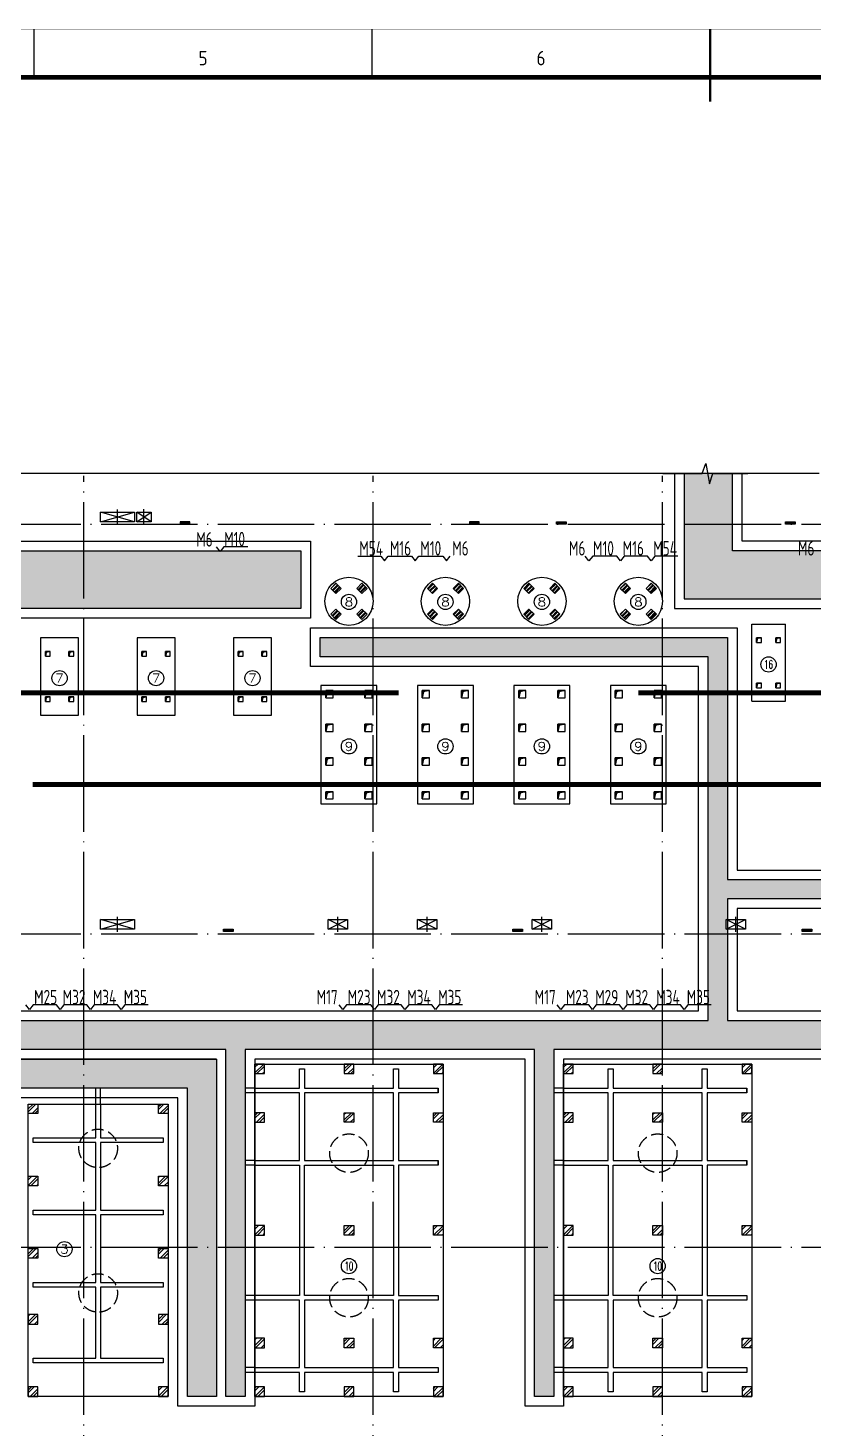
# Model space of a CAD drawing. Extents: x 93518 to 937116, y -359949 to 58022.
# Drawn here: x 712700 to 728996, y -92196 to -63150 of the extents above; entities that cross this region are included whole.
import ezdxf
from ezdxf.enums import TextEntityAlignment as Align

# ---------------------------------------------------------------- set-up
doc = ezdxf.new("R2010")
doc.units = 0
doc.header["$LTSCALE"] = 1000
doc.header["$MEASUREMENT"] = 0
for name, pattern in [('DASH', [0.35, 0.25, -0.1]), ('DIVIDE', [1.25, 0.5, -0.25, 0, -0.25, 0, -0.25]), ('DOTE', [2.42, 2, -0.2, 0.02, -0.2])]:
    doc.linetypes.add(name, pattern=pattern)
doc.layers.get('0').update_dxf_attribs({"linetype": 'CONTINUOUS'})
for name, color, linetype in [('C承台', 30, 'CONTINUOUS'), ('DIM_LEAD', 3, 'CONTINUOUS'), ('DIM_SYMB', 3, 'CONTINUOUS'), ('DOTE', 8, 'DOTE'), ('D洞口', 2, 'CONTINUOUS'), ('G沟道', 4, 'CONTINUOUS'), ('PUB_TEXT', 7, 'CONTINUOUS'), ('排水', 25, 'CONTINUOUS'), ('设备', 7, 'CONTINUOUS'), ('设备层', 8, 'CONTINUOUS')]:
    doc.layers.add(name, color=color, linetype=linetype)
doc.styles.add('_TCH_AXIS', font='complex.shx', dxfattribs={"bigfont": 'GBCBIG.shx'})
doc.styles.get("Standard").update_dxf_attribs({"font": 'GBENOR', "bigfont": 'GBCBIG'})
doc.styles.add('TSSD_Rein', font='Tssdeng.shx', dxfattribs={"width": 0.7, "bigfont": 'tssdchn.shx'})
pattern_1 = [(0, (-247127.87, -30582.82), (39.6875, 79.375), [0, -79.375])]
pattern_2 = [(45, (0, 0), (-44.1942, 44.1942), []), (45, (29.46, 0), (-44.1942, 44.1942), [])]

# ---------------------------------------------------------------- blocks, each defined once
blk = doc.blocks.new('GEDI_WK_A1')
at = {"color": 3}
for p, q in [((280.33, 584), (280.33, 594)), ((350.42, 584), (350.42, 594)), ((420.5, 584), (420.5, 594))]:
    blk.add_line(p, q, dxfattribs=at)
for points, const_width in [([(0, 0), (841, 0), (841, 594), (0, 594)], 0.1), ([(25, 10), (831, 10), (831, 584), (25, 584)], 1)]:
    blk.add_lwpolyline(points, close=True, dxfattribs=dict(at, const_width=const_width))
at = {"color": 3, "const_width": 0.5}
blk.add_lwpolyline([(420.5, 579), (420.5, 594)], dxfattribs=at)
at = {"color": 3}
for s, p in [('5', (315.38, 588)), ('6', (385.46, 588))]:
    blk.add_text(s, height=3, dxfattribs=at).set_placement(p, align=Align.MIDDLE)
blk = doc.blocks.new('A$C04BF5457')
h = blk.add_hatch()
h.set_pattern_fill('DOTS', color=8, scale=50, style=0)
h.set_pattern_definition(pattern_1)
h.paths.add_polyline_path([(-28350, 34050), (-28350, 32450), (-17400, 32450), (-17400, 31250), (-30550, 31250), (-30550, 34050)])
h.paths.add_polyline_path([(12900, 34050), (12900, 32450), (5900, 32450), (5900, 34050), (4900, 34050), (4900, 32450), (-8450, 32450), (-8450, 34050), (-9450, 34050), (-9450, 31450), (19200, 31450), (19200, 32450), (13900, 32450), (13900, 34050)])
h = blk.add_hatch()
h.set_pattern_fill('DOTS', color=8, scale=50, style=0)
h.set_pattern_definition(pattern_1)
h.paths.add_polyline_path([(-40900, 22113), (-40900, 22700), (-8950, 22700), (-8950, 30250), (-17000, 30250), (-17000, 30650), (-8550, 30650), (-8550, 25625), (10900, 25625), (10900, 25225), (-8550, 25225), (-8550, 22700), (19650, 22700), (19650, 14900), (19350, 14900), (19350, 22100), (16050, 22100), (16050, 14900), (15750, 14900), (15750, 22100), (12450, 22100), (12450, 14900), (12150, 14900), (12150, 22100), (8850, 22100), (8850, 14900), (8550, 14900), (8550, 22100), (825, 22100), (825, 14900), (425, 14900), (425, 22100), (-4575, 22100), (-4575, 14900), (-4975, 14900), (-4975, 22100), (-12150, 22100), (-12150, 14900), (-12550, 14900), (-12550, 22100), (-18550, 22100), (-18550, 14900), (-18950, 14900), (-18950, 22100), (-40865, 22100)])
h.paths.add_polyline_path([(-40900, 21888), (-40934, 21900), (-19150, 21900), (-19150, 14900), (-19750, 14900), (-19750, 21300), (-23650, 21300), (-23650, 14900), (-24250, 14900), (-24250, 21300), (-27950, 21300), (-27950, 14900), (-28550, 14900), (-28550, 21300), (-32250, 21300), (-32250, 14900), (-32850, 14900), (-32850, 21300), (-40900, 21300)])
at = {"layer": 'DIM_SYMB'}
blk.add_lwpolyline([(-9893, 34050), (-9078, 34050), (-9001, 34260), (-8927, 33840), (-8853, 34050), (-8133, 34050)], dxfattribs=at)
at = {"layer": 'G沟道', "color": 8}
for points in [[(-28150, 34050), (-28150, 32650), (-17200, 32650), (-17200, 31050), (-30750, 31050), (-30750, 34050)], [(-9650, 34050), (-9650, 31250), (19400, 31250), (19400, 32650), (14100, 32650), (14100, 34050)], [(4700, 34050), (4700, 32650), (-8250, 32650), (-8250, 34050)], [(-40900, 22900), (-9150, 22900), (-9150, 30050), (-17200, 30050), (-17200, 30850), (-8350, 30850), (-8350, 25825), (11100, 25825)], [(11100, 25025), (-8350, 25025), (-8350, 22900), (19850, 22900)], [(-5175, 21900), (-11950, 21900), (-11950, 14700), (-12750, 14700), (-12750, 21900), (-18350, 21900), (-18350, 14700), (-19150, 14700), (-19150, 14700), (-19950, 14700), (-19950, 21100), (-23450, 21100)], [(-19150, 21900), (-40150, 21900)]]:
    blk.add_lwpolyline(points, dxfattribs=at)
at = {"layer": 'G沟道'}
for points in [[(-28350, 34050), (-28350, 32450), (-17400, 32450), (-17400, 31250), (-30550, 31250), (-30550, 34050), (-28350, 34050)], [(12900, 34050), (12900, 32450), (5900, 32450), (5900, 34050), (4900, 34050), (4900, 32450), (-8450, 32450), (-8450, 34050), (-9450, 34050), (-9450, 31450), (19200, 31450), (19200, 32450), (13900, 32450), (13900, 34050), (12900, 34050)], [(-40900, 22700), (-8950, 22700), (-8950, 30250), (-17000, 30250), (-17000, 30650), (-8550, 30650), (-8550, 25625), (10900, 25625)], [(10900, 25225), (-8550, 25225), (-8550, 22700), (19650, 22700)], [(-4975, 22100), (-12150, 22100), (-12150, 14900), (-12550, 14900), (-12550, 22100), (-18550, 22100), (-18550, 14900), (-18950, 14900), (-18950, 22100), (-40865, 22100)]]:
    blk.add_lwpolyline(points, dxfattribs=at)
blk.add_lwpolyline([(-40900, 21888), (-40934, 21900), (-19150, 21900), (-19150, 14900), (-19750, 14900), (-19750, 21300), (-23650, 21300), (-23650, 14900), (-24250, 14900), (-24250, 21300), (-27950, 21300), (-27950, 14900), (-28550, 14900), (-28550, 21300), (-32250, 21300), (-32250, 14900), (-32850, 14900), (-32850, 21300), (-40900, 21300)], close=True, dxfattribs=at)
blk = doc.blocks.new('A$C341F47F2')
at = {"layer": 'D洞口'}
for points in [[(100, 1320), (200, 1320), (120, 1300), (100, 1220)], [(590, 1320), (690, 1320), (610, 1300), (590, 1220)], [(2100, 1320), (2200, 1320), (2120, 1300), (2100, 1220)], [(2590, 1320), (2690, 1320), (2610, 1300), (2590, 1220)], [(4100, 1320), (4200, 1320), (4120, 1300), (4100, 1220)], [(4590, 1320), (4690, 1320), (4610, 1300), (4590, 1220)], [(6100, 1320), (6200, 1320), (6120, 1300), (6100, 1220)], [(6590, 1320), (6690, 1320), (6610, 1300), (6590, 1220)], [(100, 380), (200, 380), (120, 360), (100, 280)], [(590, 380), (690, 380), (610, 360), (590, 280)], [(2100, 380), (2200, 380), (2120, 360), (2100, 280)], [(2590, 380), (2690, 380), (2610, 360), (2590, 280)], [(4100, 380), (4200, 380), (4120, 360), (4100, 280)], [(4590, 380), (4690, 380), (4610, 360), (4590, 280)], [(6100, 380), (6200, 380), (6120, 360), (6100, 280)], [(6590, 380), (6690, 380), (6610, 360), (6590, 280)]]:
    blk.add_hatch(color=8, dxfattribs=at).paths.add_polyline_path(points)
at = {"layer": 'C承台', "color": 8}
for points in [[(0, 0), (790, 0), (790, 1600), (0, 1600)], [(2000, 0), (2790, 0), (2790, 1600), (2000, 1600)], [(4000, 0), (4790, 0), (4790, 1600), (4000, 1600)], [(6000, 0), (6790, 0), (6790, 1600), (6000, 1600)]]:
    blk.add_lwpolyline(points, close=True, dxfattribs=at)
at = {"layer": 'D洞口', "color": 8}
for points in [[(100, 1220), (200, 1220), (200, 1320), (100, 1320)], [(100, 1320), (200, 1320), (120, 1300), (100, 1220)], [(590, 1220), (690, 1220), (690, 1320), (590, 1320)], [(590, 1320), (690, 1320), (610, 1300), (590, 1220)], [(2100, 1220), (2200, 1220), (2200, 1320), (2100, 1320)], [(2100, 1320), (2200, 1320), (2120, 1300), (2100, 1220)], [(2590, 1220), (2690, 1220), (2690, 1320), (2590, 1320)], [(2590, 1320), (2690, 1320), (2610, 1300), (2590, 1220)], [(4100, 1220), (4200, 1220), (4200, 1320), (4100, 1320)], [(4100, 1320), (4200, 1320), (4120, 1300), (4100, 1220)], [(4590, 1220), (4690, 1220), (4690, 1320), (4590, 1320)], [(4590, 1320), (4690, 1320), (4610, 1300), (4590, 1220)], [(6100, 1220), (6200, 1220), (6200, 1320), (6100, 1320)], [(6100, 1320), (6200, 1320), (6120, 1300), (6100, 1220)], [(6590, 1220), (6690, 1220), (6690, 1320), (6590, 1320)], [(6590, 1320), (6690, 1320), (6610, 1300), (6590, 1220)], [(100, 280), (200, 280), (200, 380), (100, 380)], [(100, 380), (200, 380), (120, 360), (100, 280)], [(590, 280), (690, 280), (690, 380), (590, 380)], [(590, 380), (690, 380), (610, 360), (590, 280)], [(2100, 280), (2200, 280), (2200, 380), (2100, 380)], [(2100, 380), (2200, 380), (2120, 360), (2100, 280)], [(2590, 280), (2690, 280), (2690, 380), (2590, 380)], [(2590, 380), (2690, 380), (2610, 360), (2590, 280)], [(4100, 280), (4200, 280), (4200, 380), (4100, 380)], [(4100, 380), (4200, 380), (4120, 360), (4100, 280)], [(4590, 280), (4690, 280), (4690, 380), (4590, 380)], [(4590, 380), (4690, 380), (4610, 360), (4590, 280)], [(6100, 280), (6200, 280), (6200, 380), (6100, 380)], [(6100, 380), (6200, 380), (6120, 360), (6100, 280)], [(6590, 280), (6690, 280), (6690, 380), (6590, 380)], [(6590, 380), (6690, 380), (6610, 360), (6590, 280)]]:
    blk.add_lwpolyline(points, close=True, dxfattribs=at)
at = {"layer": 'PUB_TEXT', "color": 8}
for centre in [(395, 765), (2395, 765), (4395, 765), (6395, 765)]:
    blk.add_circle(centre, 158, dxfattribs=at)
at = {"layer": 'PUB_TEXT', "color": 8, "style": '_TCH_AXIS', "width": 1.5}
for p, p2 in [((306, 676), (484, 676)), ((2306, 676), (2484, 676)), ((4306, 676), (4484, 676)), ((6306, 676), (6484, 676))]:
    blk.add_text('7', height=178, dxfattribs=at).set_placement(p, p2, align=Align.FIT)
blk = doc.blocks.new('A$C2E2A6546')
at = {"layer": 'D洞口'}
for points in [[(100, 1320), (200, 1320), (120, 1300), (100, 1220)], [(500, 1320), (600, 1320), (520, 1300), (500, 1220)], [(100, 380), (200, 380), (120, 360), (100, 280)], [(500, 380), (600, 380), (520, 360), (500, 280)]]:
    blk.add_hatch(color=8, dxfattribs=at).paths.add_polyline_path(points)
at = {"layer": 'C承台', "color": 8}
for p, q in [((0, 0), (0, 1600)), ((0, 1600), (700, 1600)), ((700, 0), (700, 1600)), ((0, 0), (700, 0))]:
    blk.add_line(p, q, dxfattribs=at)
at = {"layer": 'D洞口', "color": 8}
for points in [[(100, 1220), (200, 1220), (200, 1320), (100, 1320)], [(100, 1320), (200, 1320), (120, 1300), (100, 1220)], [(500, 1220), (600, 1220), (600, 1320), (500, 1320)], [(500, 1320), (600, 1320), (520, 1300), (500, 1220)], [(100, 280), (200, 280), (200, 380), (100, 380)], [(100, 380), (200, 380), (120, 360), (100, 280)], [(500, 280), (600, 280), (600, 380), (500, 380)], [(500, 380), (600, 380), (520, 360), (500, 280)]]:
    blk.add_lwpolyline(points, close=True, dxfattribs=at)
at = {"layer": 'PUB_TEXT', "color": 8}
blk.add_circle((350, 765), 158, dxfattribs=at)
at = {"layer": 'PUB_TEXT', "color": 8, "style": '_TCH_AXIS', "width": 0.724138}
blk.add_text('16', height=178.2, dxfattribs=at).set_placement((261, 676), (439, 676), align=Align.FIT)
blk = doc.blocks.new('A$C55881C3B')
at = {"layer": 'D洞口'}
for points in [[(100, 2350), (250, 2350), (128, 2322), (100, 2200)], [(910, 2350), (1060, 2350), (938, 2322), (910, 2200)], [(2100, 2350), (2250, 2350), (2128, 2322), (2100, 2200)], [(2910, 2350), (3060, 2350), (2938, 2322), (2910, 2200)], [(4100, 2350), (4250, 2350), (4128, 2322), (4100, 2200)], [(4910, 2350), (5060, 2350), (4938, 2322), (4910, 2200)], [(6100, 2350), (6250, 2350), (6128, 2322), (6100, 2200)], [(6910, 2350), (7060, 2350), (6938, 2322), (6910, 2200)], [(100, 1650), (250, 1650), (128, 1622), (100, 1500)], [(910, 1650), (1060, 1650), (938, 1622), (910, 1500)], [(2100, 1650), (2250, 1650), (2128, 1622), (2100, 1500)], [(2910, 1650), (3060, 1650), (2938, 1622), (2910, 1500)], [(4100, 1650), (4250, 1650), (4128, 1622), (4100, 1500)], [(4910, 1650), (5060, 1650), (4938, 1622), (4910, 1500)], [(6100, 1650), (6250, 1650), (6128, 1622), (6100, 1500)], [(6910, 1650), (7060, 1650), (6938, 1622), (6910, 1500)], [(100, 950), (250, 950), (128, 922), (100, 800)], [(910, 950), (1060, 950), (938, 922), (910, 800)], [(2100, 950), (2250, 950), (2128, 922), (2100, 800)], [(2910, 950), (3060, 950), (2938, 922), (2910, 800)], [(4100, 950), (4250, 950), (4128, 922), (4100, 800)], [(4910, 950), (5060, 950), (4938, 922), (4910, 800)], [(6100, 950), (6250, 950), (6128, 922), (6100, 800)], [(6910, 950), (7060, 950), (6938, 922), (6910, 800)], [(100, 250), (250, 250), (128, 222), (100, 100)], [(910, 250), (1060, 250), (938, 222), (910, 100)], [(2100, 250), (2250, 250), (2128, 222), (2100, 100)], [(2910, 250), (3060, 250), (2938, 222), (2910, 100)], [(4100, 250), (4250, 250), (4128, 222), (4100, 100)], [(4910, 250), (5060, 250), (4938, 222), (4910, 100)], [(6100, 250), (6250, 250), (6128, 222), (6100, 100)], [(6910, 250), (7060, 250), (6938, 222), (6910, 100)]]:
    blk.add_hatch(color=8, dxfattribs=at).paths.add_polyline_path(points)
at = {"layer": 'C承台', "color": 8}
for points in [[(0, 0), (1160, 0), (1160, 2450), (0, 2450)], [(2000, 0), (3160, 0), (3160, 2450), (2000, 2450)], [(4000, 0), (5160, 0), (5160, 2450), (4000, 2450)], [(6000, 0), (7160, 0), (7160, 2450), (6000, 2450)]]:
    blk.add_lwpolyline(points, close=True, dxfattribs=at)
at = {"layer": 'D洞口', "color": 8}
for points in [[(100, 2200), (250, 2200), (250, 2350), (100, 2350)], [(100, 2350), (250, 2350), (128, 2322), (100, 2200)], [(910, 2200), (1060, 2200), (1060, 2350), (910, 2350)], [(910, 2350), (1060, 2350), (938, 2322), (910, 2200)], [(2100, 2200), (2250, 2200), (2250, 2350), (2100, 2350)], [(2100, 2350), (2250, 2350), (2128, 2322), (2100, 2200)], [(2910, 2200), (3060, 2200), (3060, 2350), (2910, 2350)], [(2910, 2350), (3060, 2350), (2938, 2322), (2910, 2200)], [(4100, 2200), (4250, 2200), (4250, 2350), (4100, 2350)], [(4100, 2350), (4250, 2350), (4128, 2322), (4100, 2200)], [(4910, 2200), (5060, 2200), (5060, 2350), (4910, 2350)], [(4910, 2350), (5060, 2350), (4938, 2322), (4910, 2200)], [(6100, 2200), (6250, 2200), (6250, 2350), (6100, 2350)], [(6100, 2350), (6250, 2350), (6128, 2322), (6100, 2200)], [(6910, 2200), (7060, 2200), (7060, 2350), (6910, 2350)], [(6910, 2350), (7060, 2350), (6938, 2322), (6910, 2200)], [(100, 1500), (250, 1500), (250, 1650), (100, 1650)], [(100, 1650), (250, 1650), (128, 1622), (100, 1500)], [(910, 1500), (1060, 1500), (1060, 1650), (910, 1650)], [(910, 1650), (1060, 1650), (938, 1622), (910, 1500)], [(2100, 1500), (2250, 1500), (2250, 1650), (2100, 1650)], [(2100, 1650), (2250, 1650), (2128, 1622), (2100, 1500)], [(2910, 1500), (3060, 1500), (3060, 1650), (2910, 1650)], [(2910, 1650), (3060, 1650), (2938, 1622), (2910, 1500)], [(4100, 1500), (4250, 1500), (4250, 1650), (4100, 1650)], [(4100, 1650), (4250, 1650), (4128, 1622), (4100, 1500)], [(4910, 1500), (5060, 1500), (5060, 1650), (4910, 1650)], [(4910, 1650), (5060, 1650), (4938, 1622), (4910, 1500)], [(6100, 1500), (6250, 1500), (6250, 1650), (6100, 1650)], [(6100, 1650), (6250, 1650), (6128, 1622), (6100, 1500)], [(6910, 1500), (7060, 1500), (7060, 1650), (6910, 1650)], [(6910, 1650), (7060, 1650), (6938, 1622), (6910, 1500)], [(100, 800), (250, 800), (250, 950), (100, 950)], [(100, 950), (250, 950), (128, 922), (100, 800)], [(910, 800), (1060, 800), (1060, 950), (910, 950)], [(910, 950), (1060, 950), (938, 922), (910, 800)], [(2100, 800), (2250, 800), (2250, 950), (2100, 950)], [(2100, 950), (2250, 950), (2128, 922), (2100, 800)], [(2910, 800), (3060, 800), (3060, 950), (2910, 950)], [(2910, 950), (3060, 950), (2938, 922), (2910, 800)], [(4100, 800), (4250, 800), (4250, 950), (4100, 950)], [(4100, 950), (4250, 950), (4128, 922), (4100, 800)], [(4910, 800), (5060, 800), (5060, 950), (4910, 950)], [(4910, 950), (5060, 950), (4938, 922), (4910, 800)], [(6100, 800), (6250, 800), (6250, 950), (6100, 950)], [(6100, 950), (6250, 950), (6128, 922), (6100, 800)], [(6910, 800), (7060, 800), (7060, 950), (6910, 950)], [(6910, 950), (7060, 950), (6938, 922), (6910, 800)], [(100, 100), (250, 100), (250, 250), (100, 250)], [(100, 250), (250, 250), (128, 222), (100, 100)], [(910, 100), (1060, 100), (1060, 250), (910, 250)], [(910, 250), (1060, 250), (938, 222), (910, 100)], [(2100, 100), (2250, 100), (2250, 250), (2100, 250)], [(2100, 250), (2250, 250), (2128, 222), (2100, 100)], [(2910, 100), (3060, 100), (3060, 250), (2910, 250)], [(2910, 250), (3060, 250), (2938, 222), (2910, 100)], [(4100, 100), (4250, 100), (4250, 250), (4100, 250)], [(4100, 250), (4250, 250), (4128, 222), (4100, 100)], [(4910, 100), (5060, 100), (5060, 250), (4910, 250)], [(4910, 250), (5060, 250), (4938, 222), (4910, 100)], [(6100, 100), (6250, 100), (6250, 250), (6100, 250)], [(6100, 250), (6250, 250), (6128, 222), (6100, 100)], [(6910, 100), (7060, 100), (7060, 250), (6910, 250)], [(6910, 250), (7060, 250), (6938, 222), (6910, 100)]]:
    blk.add_lwpolyline(points, close=True, dxfattribs=at)
at = {"layer": 'PUB_TEXT', "color": 8}
for centre in [(580, 1190), (2580, 1190), (4580, 1190), (6580, 1190)]:
    blk.add_circle(centre, 158, dxfattribs=at)
at = {"layer": 'PUB_TEXT', "color": 8, "style": '_TCH_AXIS', "width": 1.5}
for p, p2 in [((491, 1101), (669, 1101)), ((2491, 1101), (2669, 1101)), ((4491, 1101), (4669, 1101)), ((6491, 1101), (6669, 1101))]:
    blk.add_text('9', height=178, dxfattribs=at).set_placement(p, p2, align=Align.FIT)
blk = doc.blocks.new('A$C17177191')
at = {"layer": 'C承台'}
h = blk.add_hatch(dxfattribs=at)
h.set_pattern_fill('金属', color=8, scale=25, style=0)
h.set_pattern_definition(pattern_2)
h.paths.add_polyline_path([(688, 256), (794, 362), (900, 256), (794, 150)])
h.paths.add_polyline_path([(362, 256), (256, 362), (150, 256), (256, 150)])
h.paths.add_polyline_path([(688, 794), (794, 688), (900, 794), (794, 900)])
h.paths.add_polyline_path([(362, 794), (256, 688), (150, 794), (256, 900)])
h = blk.add_hatch(dxfattribs=at)
h.set_pattern_fill('金属', color=8, scale=25, style=0)
h.set_pattern_definition(pattern_2)
h.paths.add_polyline_path([(2688, 256), (2794, 362), (2900, 256), (2794, 150)])
h.paths.add_polyline_path([(2362, 256), (2256, 362), (2150, 256), (2256, 150)])
h.paths.add_polyline_path([(2688, 794), (2794, 688), (2900, 794), (2794, 900)])
h.paths.add_polyline_path([(2362, 794), (2256, 688), (2150, 794), (2256, 900)])
h = blk.add_hatch(dxfattribs=at)
h.set_pattern_fill('金属', color=8, scale=25, style=0)
h.set_pattern_definition([(45, (-225859.44, -65941.31), (-44.194174, 44.194174), []), (45, (-225829.976, -65941.31), (-44.194174, 44.194174), [])])
h.paths.add_polyline_path([(4688, 256), (4794, 362), (4900, 256), (4794, 150)])
h.paths.add_polyline_path([(4362, 256), (4256, 362), (4150, 256), (4256, 150)])
h.paths.add_polyline_path([(4688, 794), (4794, 688), (4900, 794), (4794, 900)])
h.paths.add_polyline_path([(4362, 794), (4256, 688), (4150, 794), (4256, 900)])
h = blk.add_hatch(dxfattribs=at)
h.set_pattern_fill('金属', color=8, scale=25, style=0)
h.set_pattern_definition(pattern_2)
h.paths.add_polyline_path([(6688, 256), (6794, 362), (6900, 256), (6794, 150)])
h.paths.add_polyline_path([(6362, 256), (6256, 362), (6150, 256), (6256, 150)])
h.paths.add_polyline_path([(6688, 794), (6794, 688), (6900, 794), (6794, 900)])
h.paths.add_polyline_path([(6362, 794), (6256, 688), (6150, 794), (6256, 900)])
at = {"layer": 'C承台', "color": 8}
for points in [[(362, 794), (256, 688), (150, 794), (256, 900)], [(688, 794), (794, 688), (900, 794), (794, 900)], [(2362, 794), (2256, 688), (2150, 794), (2256, 900)], [(2688, 794), (2794, 688), (2900, 794), (2794, 900)], [(4362, 794), (4256, 688), (4150, 794), (4256, 900)], [(4688, 794), (4794, 688), (4900, 794), (4794, 900)], [(6362, 794), (6256, 688), (6150, 794), (6256, 900)], [(6688, 794), (6794, 688), (6900, 794), (6794, 900)], [(362, 256), (256, 362), (150, 256), (256, 150)], [(688, 256), (794, 362), (900, 256), (794, 150)], [(2362, 256), (2256, 362), (2150, 256), (2256, 150)], [(2688, 256), (2794, 362), (2900, 256), (2794, 150)], [(4362, 256), (4256, 362), (4150, 256), (4256, 150)], [(4688, 256), (4794, 362), (4900, 256), (4794, 150)], [(6362, 256), (6256, 362), (6150, 256), (6256, 150)], [(6688, 256), (6794, 362), (6900, 256), (6794, 150)]]:
    blk.add_lwpolyline(points, close=True, dxfattribs=at)
for centre, radius in [((525, 525), 500), ((2525, 525), 500), ((4525, 525), 500), ((6525, 525), 500), ((525, 512), 158), ((2525, 512), 158), ((4525, 512), 158), ((6525, 512), 158)]:
    blk.add_circle(centre, radius, dxfattribs=at)
at = {"layer": 'C承台', "color": 8, "style": '_TCH_AXIS', "width": 1.5}
for p, p2 in [((436, 423), (614, 423)), ((2436, 423), (2614, 423)), ((4436, 423), (4614, 423)), ((6436, 423), (6614, 423))]:
    blk.add_text('8', height=178, dxfattribs=at).set_placement(p, p2, align=Align.FIT)
blk = doc.blocks.new('A$C427F1D00')
at = {"layer": 'G沟道', "ltscale": 2}
h = blk.add_hatch(dxfattribs=at)
h.set_pattern_fill('金属', color=8, scale=50, style=0)
h.set_pattern_definition([(45, (-222423.12, -73539.12), (-88.38835, 88.38835), []), (45, (-222364.19, -73539.12), (-88.38835, 88.38835), [])])
h.paths.add_polyline_path([(2700, 1700), (2700, 1500), (2900, 1500), (2900, 1700)])
h.paths.add_polyline_path([(0, 1700), (0, 1500), (200, 1500), (200, 1700)])
h.paths.add_polyline_path([(2700, 2870), (2700, 3070), (2900, 3070), (2900, 2870)])
h.paths.add_polyline_path([(0, 2870), (0, 3070), (200, 3070), (200, 2870)])
h.paths.add_polyline_path([(2700, 4370), (2700, 4570), (2900, 4570), (2900, 4370)])
h.paths.add_polyline_path([(0, 4370), (0, 4570), (200, 4570), (200, 4370)])
h.paths.add_polyline_path([(2700, 5870), (2700, 6070), (2900, 6070), (2900, 5870)])
h.paths.add_polyline_path([(0, 5870), (0, 6070), (200, 6070), (200, 5870)])
h.paths.add_polyline_path([(2700, 200), (2700, 0), (2900, 0), (2900, 200)])
h.paths.add_polyline_path([(0, 200), (0, 0), (200, 0), (200, 200)])
h = blk.add_hatch(dxfattribs=at)
h.set_pattern_fill('金属', color=8, scale=50, style=0)
h.set_pattern_definition([(45, (-218123.12, -73539.12), (-88.38835, 88.38835), []), (45, (-218064.19, -73539.12), (-88.38835, 88.38835), [])])
h.paths.add_polyline_path([(7000, 1700), (7000, 1500), (7200, 1500), (7200, 1700)])
h.paths.add_polyline_path([(4300, 1700), (4300, 1500), (4500, 1500), (4500, 1700)])
h.paths.add_polyline_path([(7000, 2870), (7000, 3070), (7200, 3070), (7200, 2870)])
h.paths.add_polyline_path([(4300, 2870), (4300, 3070), (4500, 3070), (4500, 2870)])
h.paths.add_polyline_path([(7000, 4370), (7000, 4570), (7200, 4570), (7200, 4370)])
h.paths.add_polyline_path([(4300, 4370), (4300, 4570), (4500, 4570), (4500, 4370)])
h.paths.add_polyline_path([(7000, 5870), (7000, 6070), (7200, 6070), (7200, 5870)])
h.paths.add_polyline_path([(4300, 5870), (4300, 6070), (4500, 6070), (4500, 5870)])
h.paths.add_polyline_path([(7000, 200), (7000, 0), (7200, 0), (7200, 200)])
h.paths.add_polyline_path([(4300, 200), (4300, 0), (4500, 0), (4500, 200)])
h = blk.add_hatch(dxfattribs=at)
h.set_pattern_fill('金属', color=8, scale=50, style=0)
h.set_pattern_definition([(45, (-213823.12, -73539.12), (-88.38835, 88.38835), []), (45, (-213764.19, -73539.12), (-88.38835, 88.38835), [])])
h.paths.add_polyline_path([(11300, 1700), (11300, 1500), (11500, 1500), (11500, 1700)])
h.paths.add_polyline_path([(8600, 1700), (8600, 1500), (8800, 1500), (8800, 1700)])
h.paths.add_polyline_path([(11300, 2870), (11300, 3070), (11500, 3070), (11500, 2870)])
h.paths.add_polyline_path([(8600, 2870), (8600, 3070), (8800, 3070), (8800, 2870)])
h.paths.add_polyline_path([(11300, 4370), (11300, 4570), (11500, 4570), (11500, 4370)])
h.paths.add_polyline_path([(8600, 4370), (8600, 4570), (8800, 4570), (8800, 4370)])
h.paths.add_polyline_path([(11300, 5870), (11300, 6070), (11500, 6070), (11500, 5870)])
h.paths.add_polyline_path([(8600, 5870), (8600, 6070), (8800, 6070), (8800, 5870)])
h.paths.add_polyline_path([(11300, 200), (11300, 0), (11500, 0), (11500, 200)])
h.paths.add_polyline_path([(8600, 200), (8600, 0), (8800, 0), (8800, 200)])
h = blk.add_hatch(dxfattribs=at)
h.set_pattern_fill('金属', color=8, scale=50, style=0)
h.set_pattern_definition([(45, (-209523.12, -73539.12), (-88.38835, 88.38835), []), (45, (-209464.19, -73539.12), (-88.38835, 88.38835), [])])
h.paths.add_polyline_path([(15600, 1700), (15600, 1500), (15800, 1500), (15800, 1700)])
h.paths.add_polyline_path([(12900, 1700), (12900, 1500), (13100, 1500), (13100, 1700)])
h.paths.add_polyline_path([(15600, 2870), (15600, 3070), (15800, 3070), (15800, 2870)])
h.paths.add_polyline_path([(12900, 2870), (12900, 3070), (13100, 3070), (13100, 2870)])
h.paths.add_polyline_path([(15600, 4370), (15600, 4570), (15800, 4570), (15800, 4370)])
h.paths.add_polyline_path([(12900, 4370), (12900, 4570), (13100, 4570), (13100, 4370)])
h.paths.add_polyline_path([(15600, 5870), (15600, 6070), (15800, 6070), (15800, 5870)])
h.paths.add_polyline_path([(12900, 5870), (12900, 6070), (13100, 6070), (13100, 5870)])
h.paths.add_polyline_path([(15600, 200), (15600, 0), (15800, 0), (15800, 200)])
h.paths.add_polyline_path([(12900, 200), (12900, 0), (13100, 0), (13100, 200)])
at = {"layer": 'G沟道', "color": 8, "ltscale": 2}
for p, q in [((1400, 6200), (1400, 6400)), ((1500, 6200), (1500, 6400)), ((5700, 6200), (5700, 6400)), ((5800, 6200), (5800, 6400)), ((10000, 6200), (10000, 6400)), ((10100, 6200), (10100, 6400)), ((14300, 6200), (14300, 6400)), ((14400, 6200), (14400, 6400)), ((1400, 6070), (1400, 6200)), ((1500, 6070), (1500, 6200)), ((5700, 6070), (5700, 6200)), ((5800, 6070), (5800, 6200)), ((10000, 6070), (10000, 6200)), ((10100, 6070), (10100, 6200)), ((14300, 6070), (14300, 6200)), ((14400, 6070), (14400, 6200))]:
    blk.add_line(p, q, dxfattribs=at)
for points in [[(0, 5870), (0, 6070), (200, 6070), (200, 5870)], [(2900, 0), (0, 0), (0, 6070), (2900, 6070)], [(2700, 5870), (2700, 6070), (2900, 6070), (2900, 5870)], [(4300, 5870), (4300, 6070), (4500, 6070), (4500, 5870)], [(7200, 0), (4300, 0), (4300, 6070), (7200, 6070)], [(7000, 5870), (7000, 6070), (7200, 6070), (7200, 5870)], [(8600, 5870), (8600, 6070), (8800, 6070), (8800, 5870)], [(11500, 0), (8600, 0), (8600, 6070), (11500, 6070)], [(11300, 5870), (11300, 6070), (11500, 6070), (11500, 5870)], [(12900, 5870), (12900, 6070), (13100, 6070), (13100, 5870)], [(15800, 0), (12900, 0), (12900, 6070), (15800, 6070)], [(15600, 5870), (15600, 6070), (15800, 6070), (15800, 5870)], [(0, 4370), (0, 4570), (200, 4570), (200, 4370)], [(2700, 4370), (2700, 4570), (2900, 4570), (2900, 4370)], [(4300, 4370), (4300, 4570), (4500, 4570), (4500, 4370)], [(7000, 4370), (7000, 4570), (7200, 4570), (7200, 4370)], [(8600, 4370), (8600, 4570), (8800, 4570), (8800, 4370)], [(11300, 4370), (11300, 4570), (11500, 4570), (11500, 4370)], [(12900, 4370), (12900, 4570), (13100, 4570), (13100, 4370)], [(15600, 4370), (15600, 4570), (15800, 4570), (15800, 4370)], [(0, 2870), (0, 3070), (200, 3070), (200, 2870)], [(2700, 2870), (2700, 3070), (2900, 3070), (2900, 2870)], [(4300, 2870), (4300, 3070), (4500, 3070), (4500, 2870)], [(7000, 2870), (7000, 3070), (7200, 3070), (7200, 2870)], [(8600, 2870), (8600, 3070), (8800, 3070), (8800, 2870)], [(11300, 2870), (11300, 3070), (11500, 3070), (11500, 2870)], [(12900, 2870), (12900, 3070), (13100, 3070), (13100, 2870)], [(15600, 2870), (15600, 3070), (15800, 3070), (15800, 2870)], [(0, 1700), (0, 1500), (200, 1500), (200, 1700)], [(2700, 1700), (2700, 1500), (2900, 1500), (2900, 1700)], [(4300, 1700), (4300, 1500), (4500, 1500), (4500, 1700)], [(7000, 1700), (7000, 1500), (7200, 1500), (7200, 1700)], [(8600, 1700), (8600, 1500), (8800, 1500), (8800, 1700)], [(11300, 1700), (11300, 1500), (11500, 1500), (11500, 1700)], [(12900, 1700), (12900, 1500), (13100, 1500), (13100, 1700)], [(15600, 1700), (15600, 1500), (15800, 1500), (15800, 1700)], [(0, 200), (0, 0), (200, 0), (200, 200)], [(2700, 200), (2700, 0), (2900, 0), (2900, 200)], [(4300, 200), (4300, 0), (4500, 0), (4500, 200)], [(7000, 200), (7000, 0), (7200, 0), (7200, 200)], [(8600, 200), (8600, 0), (8800, 0), (8800, 200)], [(11300, 200), (11300, 0), (11500, 0), (11500, 200)], [(12900, 200), (12900, 0), (13100, 0), (13100, 200)], [(15600, 200), (15600, 0), (15800, 0), (15800, 200)]]:
    blk.add_lwpolyline(points, close=True, dxfattribs=at)
for points in [[(1500, 6070), (1500, 5370), (2800, 5370), (2800, 5270), (1500, 5270), (1500, 3870), (2800, 3870), (2800, 3770), (1500, 3770), (1500, 2370), (2800, 2370), (2800, 2270), (1500, 2270), (1500, 800), (2800, 800), (2800, 700), (100, 700), (100, 800), (1400, 800), (1400, 2270), (100, 2270), (100, 2370), (1400, 2370), (1400, 3770), (100, 3770), (100, 3870), (1400, 3870), (1400, 5270), (100, 5270), (100, 5370), (1400, 5370), (1400, 6070)], [(5800, 6070), (5800, 5370), (7100, 5370), (7100, 5270), (5800, 5270), (5800, 3870), (7100, 3870), (7100, 3770), (5800, 3770), (5800, 2370), (7100, 2370), (7100, 2270), (5800, 2270), (5800, 800), (7100, 800), (7100, 700), (4400, 700), (4400, 800), (5700, 800), (5700, 2270), (4400, 2270), (4400, 2370), (5700, 2370), (5700, 3770), (4400, 3770), (4400, 3870), (5700, 3870), (5700, 5270), (4400, 5270), (4400, 5370), (5700, 5370), (5700, 6070)], [(10100, 6070), (10100, 5370), (11400, 5370), (11400, 5270), (10100, 5270), (10100, 3870), (11400, 3870), (11400, 3770), (10100, 3770), (10100, 2370), (11400, 2370), (11400, 2270), (10100, 2270), (10100, 800), (11400, 800), (11400, 700), (8700, 700), (8700, 800), (10000, 800), (10000, 2270), (8700, 2270), (8700, 2370), (10000, 2370), (10000, 3770), (8700, 3770), (8700, 3870), (10000, 3870), (10000, 5270), (8700, 5270), (8700, 5370), (10000, 5370), (10000, 6070)], [(14400, 6070), (14400, 5370), (15700, 5370), (15700, 5270), (14400, 5270), (14400, 3870), (15700, 3870), (15700, 3770), (14400, 3770), (14400, 2370), (15700, 2370), (15700, 2270), (14400, 2270), (14400, 800), (15700, 800), (15700, 700), (13000, 700), (13000, 800), (14300, 800), (14300, 2270), (13000, 2270), (13000, 2370), (14300, 2370), (14300, 3770), (13000, 3770), (13000, 3870), (14300, 3870), (14300, 5270), (13000, 5270), (13000, 5370), (14300, 5370), (14300, 6070)]]:
    blk.add_lwpolyline(points, dxfattribs=at)
for centre in [(750, 3059), (5050, 3059), (9350, 3059), (13650, 3059)]:
    blk.add_circle(centre, 158, dxfattribs=at)
at = {"layer": 'G沟道', "color": 8, "ltscale": 2, "style": '_TCH_AXIS', "width": 1.5}
for p, p2 in [((661, 2970), (839, 2970)), ((4961, 2970), (5139, 2970)), ((9261, 2970), (9439, 2970)), ((13561, 2970), (13739, 2970))]:
    blk.add_text('3', height=178, dxfattribs=at).set_placement(p, p2, align=Align.FIT)
blk = doc.blocks.new('A$C533B3917')
at = {"layer": 'G沟道', "ltscale": 2}
h = blk.add_hatch(dxfattribs=at)
h.set_pattern_fill('金属', color=8, scale=50, style=0)
h.set_pattern_definition([(45, (-186987.96, -42050.42), (-88.38835, 88.38835), []), (45, (-186929.04, -42050.42), (-88.38835, 88.38835), [])])
h.paths.add_polyline_path([(2050, 1210), (2050, 1010), (1850, 1010), (1850, 1210)])
h.paths.add_polyline_path([(2050, 5890), (2050, 5690), (1850, 5690), (1850, 5890)])
h.paths.add_polyline_path([(2050, 3550), (2050, 3350), (1850, 3350), (1850, 3550)])
h.paths.add_polyline_path([(3900, 1210), (3900, 1010), (3700, 1010), (3700, 1210)])
h.paths.add_polyline_path([(3900, 5890), (3900, 5690), (3700, 5690), (3700, 5890)])
h.paths.add_polyline_path([(3900, 3550), (3900, 3350), (3700, 3350), (3700, 3550)])
h.paths.add_polyline_path([(0, 1210), (0, 1010), (200, 1010), (200, 1210)])
h.paths.add_polyline_path([(0, 5890), (0, 5690), (200, 5690), (200, 5890)])
h.paths.add_polyline_path([(0, 3550), (0, 3350), (200, 3350), (200, 3550)])
h.paths.add_polyline_path([(1850, 6900), (1850, 6700), (2050, 6700), (2050, 6900)])
h.paths.add_polyline_path([(3700, 6900), (3700, 6700), (3900, 6700), (3900, 6900)])
h.paths.add_polyline_path([(3700, 200), (3700, 0), (3900, 0), (3900, 200)])
h.paths.add_polyline_path([(1850, 200), (1850, 0), (2050, 0), (2050, 200)])
h.paths.add_polyline_path([(0, 6900), (0, 6700), (200, 6700), (200, 6900)])
h.paths.add_polyline_path([(0, 200), (0, 0), (200, 0), (200, 200)])
h = blk.add_hatch(dxfattribs=at)
h.set_pattern_fill('金属', color=8, scale=50, style=0)
h.set_pattern_definition([(45, (-180587.96, -42050.42), (-88.38835, 88.38835), []), (45, (-180529.04, -42050.42), (-88.38835, 88.38835), [])])
h.paths.add_polyline_path([(8450, 1210), (8450, 1010), (8250, 1010), (8250, 1210)])
h.paths.add_polyline_path([(8450, 5890), (8450, 5690), (8250, 5690), (8250, 5890)])
h.paths.add_polyline_path([(8450, 3550), (8450, 3350), (8250, 3350), (8250, 3550)])
h.paths.add_polyline_path([(10300, 1210), (10300, 1010), (10100, 1010), (10100, 1210)])
h.paths.add_polyline_path([(10300, 5890), (10300, 5690), (10100, 5690), (10100, 5890)])
h.paths.add_polyline_path([(10300, 3550), (10300, 3350), (10100, 3350), (10100, 3550)])
h.paths.add_polyline_path([(6400, 1210), (6400, 1010), (6600, 1010), (6600, 1210)])
h.paths.add_polyline_path([(6400, 5890), (6400, 5690), (6600, 5690), (6600, 5890)])
h.paths.add_polyline_path([(6400, 3550), (6400, 3350), (6600, 3350), (6600, 3550)])
h.paths.add_polyline_path([(8250, 6900), (8250, 6700), (8450, 6700), (8450, 6900)])
h.paths.add_polyline_path([(10100, 6900), (10100, 6700), (10300, 6700), (10300, 6900)])
h.paths.add_polyline_path([(10100, 200), (10100, 0), (10300, 0), (10300, 200)])
h.paths.add_polyline_path([(8250, 200), (8250, 0), (8450, 0), (8450, 200)])
h.paths.add_polyline_path([(6400, 6900), (6400, 6700), (6600, 6700), (6600, 6900)])
h.paths.add_polyline_path([(6400, 200), (6400, 0), (6600, 0), (6600, 200)])
at = {"layer": 'G沟道', "color": 8, "ltscale": 2}
for p, q in [((0, 6400), (-200, 6400)), ((6400, 6400), (6200, 6400)), ((0, 6300), (-200, 6300)), ((6400, 6300), (6200, 6300)), ((0, 4900), (-200, 4900)), ((0, 4800), (-200, 4800)), ((6400, 4900), (6200, 4900)), ((6400, 4800), (6200, 4800)), ((0, 2100), (-200, 2100)), ((6400, 2100), (6200, 2100)), ((0, 2000), (-200, 2000)), ((6400, 2000), (6200, 2000)), ((0, 600), (-200, 600)), ((6400, 600), (6200, 600)), ((0, 500), (-200, 500)), ((6400, 500), (6200, 500))]:
    blk.add_line(p, q, dxfattribs=at)
for points in [[(0, 6900), (3900, 6900), (3900, 0), (0, 0)], [(0, 6900), (0, 6700), (200, 6700), (200, 6900)], [(1850, 6900), (1850, 6700), (2050, 6700), (2050, 6900)], [(3700, 6900), (3700, 6700), (3900, 6700), (3900, 6900)], [(6400, 6900), (10300, 6900), (10300, 0), (6400, 0)], [(6400, 6900), (6400, 6700), (6600, 6700), (6600, 6900)], [(8250, 6900), (8250, 6700), (8450, 6700), (8450, 6900)], [(10100, 6900), (10100, 6700), (10300, 6700), (10300, 6900)], [(1025, 4900), (2875, 4900), (2875, 6300), (1025, 6300)], [(7425, 4900), (9275, 4900), (9275, 6300), (7425, 6300)], [(0, 5890), (0, 5690), (200, 5690), (200, 5890)], [(2050, 5890), (2050, 5690), (1850, 5690), (1850, 5890)], [(3900, 5890), (3900, 5690), (3700, 5690), (3700, 5890)], [(6400, 5890), (6400, 5690), (6600, 5690), (6600, 5890)], [(8450, 5890), (8450, 5690), (8250, 5690), (8250, 5890)], [(10300, 5890), (10300, 5690), (10100, 5690), (10100, 5890)], [(1025, 4800), (2875, 4800), (2875, 2100), (1025, 2100)], [(7425, 4800), (9275, 4800), (9275, 2100), (7425, 2100)], [(0, 3550), (0, 3350), (200, 3350), (200, 3550)], [(2050, 3550), (2050, 3350), (1850, 3350), (1850, 3550)], [(3900, 3550), (3900, 3350), (3700, 3350), (3700, 3550)], [(6400, 3550), (6400, 3350), (6600, 3350), (6600, 3550)], [(8450, 3550), (8450, 3350), (8250, 3350), (8250, 3550)], [(10300, 3550), (10300, 3350), (10100, 3350), (10100, 3550)], [(2875, 600), (2875, 2000), (1025, 2000), (1025, 600)], [(9275, 600), (9275, 2000), (7425, 2000), (7425, 600)], [(0, 1210), (0, 1010), (200, 1010), (200, 1210)], [(2050, 1210), (2050, 1010), (1850, 1010), (1850, 1210)], [(3900, 1210), (3900, 1010), (3700, 1010), (3700, 1210)], [(6400, 1210), (6400, 1010), (6600, 1010), (6600, 1210)], [(8450, 1210), (8450, 1010), (8250, 1010), (8250, 1210)], [(10300, 1210), (10300, 1010), (10100, 1010), (10100, 1210)], [(0, 200), (0, 0), (200, 0), (200, 200)], [(1850, 200), (1850, 0), (2050, 0), (2050, 200)], [(3700, 200), (3700, 0), (3900, 0), (3900, 200)], [(6400, 200), (6400, 0), (6600, 0), (6600, 200)], [(8250, 200), (8250, 0), (8450, 0), (8450, 200)], [(10100, 200), (10100, 0), (10300, 0), (10300, 200)]]:
    blk.add_lwpolyline(points, close=True, dxfattribs=at)
for points in [[(0, 6400), (925, 6400), (925, 6800), (1025, 6800), (1025, 6400), (2875, 6400), (2875, 6800), (2975, 6800), (2975, 6400), (3800, 6400), (3800, 6300), (2975, 6300), (2975, 4900), (3800, 4900), (3800, 4800), (2975, 4800), (2975, 2100), (3800, 2100), (3800, 2000), (2975, 2000), (2975, 600), (3800, 600), (3800, 500), (2975, 500), (2975, 100), (2875, 100), (2875, 500), (1025, 500), (1025, 100), (925, 100), (925, 500), (0, 500)], [(6400, 6400), (7325, 6400), (7325, 6800), (7425, 6800), (7425, 6400), (9275, 6400), (9275, 6800), (9375, 6800), (9375, 6400), (10200, 6400), (10200, 6300), (9375, 6300), (9375, 4900), (10200, 4900), (10200, 4800), (9375, 4800), (9375, 2100), (10200, 2100), (10200, 2000), (9375, 2000), (9375, 600), (10200, 600), (10200, 500), (9375, 500), (9375, 100), (9275, 100), (9275, 500), (7425, 500), (7425, 100), (7325, 100), (7325, 500), (6400, 500)], [(3800, 6300), (3800, 6400)], [(10200, 6300), (10200, 6400)], [(0, 4900), (925, 4900), (925, 6300), (0, 6300)], [(6400, 4900), (7325, 4900), (7325, 6300), (6400, 6300)], [(0, 4800), (925, 4800), (925, 2100), (0, 2100)], [(3800, 4800), (3800, 4900)], [(6400, 4800), (7325, 4800), (7325, 2100), (6400, 2100)], [(10200, 4800), (10200, 4900)], [(0, 600), (925, 600), (925, 2000), (0, 2000)], [(6400, 600), (7325, 600), (7325, 2000), (6400, 2000)]]:
    blk.add_lwpolyline(points, dxfattribs=at)
for centre in [(1950, 2708), (8350, 2708)]:
    blk.add_circle(centre, 158, dxfattribs=at)
at = {"layer": 'G沟道', "color": 8, "ltscale": 2, "style": '_TCH_AXIS', "width": 0.724138}
for p, p2 in [((1861, 2619), (2039, 2619)), ((8261, 2619), (8439, 2619))]:
    blk.add_text('10', height=178.2, dxfattribs=at).set_placement(p, p2, align=Align.FIT)

msp = doc.modelspace()

# ---------------------------------------------------------------- hatches: boundary and pattern name
for points in [[(716055, -73444.5), (716055, -73394.5), (715855, -73394.5), (715855, -73444.5)], [(722055, -73444.5), (722055, -73394.5), (721855, -73394.5), (721855, -73444.5)], [(723855, -73444.5), (723855, -73394.5), (723655, -73394.5), (723655, -73444.5)], [(728604.6, -73444.5), (728604.6, -73394.5), (728404.6, -73394.5), (728404.6, -73444.5)], [(716954.6, -81894.5), (716954.6, -81844.5), (716754.6, -81844.5), (716754.6, -81894.5)], [(722954.6, -81894.5), (722954.6, -81844.5), (722754.6, -81844.5), (722754.6, -81894.5)], [(728954.6, -81894.5), (728954.6, -81844.5), (728754.6, -81844.5), (728754.6, -81894.5)]]:
    msp.add_hatch(color=6).paths.add_polyline_path(points)

# ---------------------------------------------------------------- linework, layer by layer
at = {"color": 6}
for p, q in [((714204.8, -73394.5), (714904.4, -73194.5)), ((714904.4, -73394.5), (714204.8, -73194.5)), ((714554.6, -73449.4), (714554.6, -73139.6)), ((714954.8, -73394.5), (715254.4, -73194.5)), ((715254.4, -73394.5), (714954.8, -73194.5)), ((715104.6, -73442), (715104.6, -73132.3)), ((714554.6, -81899.4), (714554.6, -81589.6)), ((719124.6, -81899.4), (719124.6, -81589.6)), ((720974.6, -81899.4), (720974.6, -81589.6)), ((723354.6, -81899.4), (723354.6, -81589.6)), ((727374.6, -81899.4), (727374.6, -81589.6)), ((714204.8, -81844.5), (714904.4, -81644.5)), ((714904.4, -81844.5), (714204.8, -81644.5)), ((718924.8, -81844.5), (719324.4, -81644.5)), ((719324.4, -81844.5), (718924.8, -81644.5)), ((720774.8, -81844.5), (721174.4, -81644.5)), ((721174.4, -81844.5), (720774.8, -81644.5)), ((723154.8, -81844.5), (723554.4, -81644.5)), ((723554.4, -81844.5), (723154.8, -81644.5)), ((727174.8, -81844.5), (727574.4, -81644.5)), ((727574.4, -81844.5), (727174.8, -81644.5))]:
    msp.add_line(p, q, dxfattribs=at)
for points in [[(714204.8, -73194.5), (714904.4, -73194.5), (714904.4, -73394.5), (714204.8, -73394.5), (714204.8, -73194.5)], [(714954.8, -73194.5), (715254.4, -73194.5), (715254.4, -73394.5), (714954.8, -73394.5), (714954.8, -73194.5)], [(715855, -73394.5), (715855, -73444.5), (716055, -73444.5), (716055, -73394.5), (715855, -73394.5)], [(721855, -73394.5), (721855, -73444.5), (722055, -73444.5), (722055, -73394.5), (721855, -73394.5)], [(723855, -73394.5), (723855, -73444.5), (723655, -73444.5), (723655, -73394.5), (723855, -73394.5)], [(728604.6, -73394.5), (728604.6, -73444.5), (728404.6, -73444.5), (728404.6, -73394.5), (728604.6, -73394.5)], [(714204.8, -81644.5), (714904.4, -81644.5), (714904.4, -81844.5), (714204.8, -81844.5), (714204.8, -81644.5)], [(716954.6, -81844.5), (716954.6, -81894.5), (716754.6, -81894.5), (716754.6, -81844.5), (716954.6, -81844.5)], [(718924.8, -81644.5), (719324.4, -81644.5), (719324.4, -81844.5), (718924.8, -81844.5), (718924.8, -81644.5)], [(720774.8, -81644.5), (721174.4, -81644.5), (721174.4, -81844.5), (720774.8, -81844.5), (720774.8, -81644.5)], [(722954.6, -81844.5), (722954.6, -81894.5), (722754.6, -81894.5), (722754.6, -81844.5), (722954.6, -81844.5)], [(723154.8, -81644.5), (723554.4, -81644.5), (723554.4, -81844.5), (723154.8, -81844.5), (723154.8, -81644.5)], [(727174.8, -81644.5), (727574.4, -81644.5), (727574.4, -81844.5), (727174.8, -81844.5), (727174.8, -81644.5)], [(728954.6, -81844.5), (728954.6, -81894.5), (728754.6, -81894.5), (728754.6, -81844.5), (728954.6, -81844.5)]]:
    msp.add_lwpolyline(points, dxfattribs=at)
at = {"layer": 'DIM_LEAD'}
for points in [[(717259, -73916.8), (716758.7, -73916.8), (716682.3, -74010.5), (716606, -73916.8)], [(719535.8, -74109.1), (720016.4, -74109.1), (720092.7, -74202.8), (720169.1, -74109.1)], [(720169.1, -74109.1), (720649.7, -74109.1), (720726, -74202.8), (720802.3, -74109.1)], [(720802.3, -74109.1), (721302.6, -74109.1), (721379, -74202.8), (721455.3, -74109.1)], [(724907.8, -74109.1), (724407.5, -74109.1), (724331.1, -74202.8), (724254.8, -74109.1)], [(725541, -74109.1), (725060.4, -74109.1), (724984.1, -74202.8), (724907.8, -74109.1)], [(726174.3, -74109.1), (725693.7, -74109.1), (725617.3, -74202.8), (725541, -74109.1)], [(713288.5, -83419.7), (712807.9, -83419.7), (712731.6, -83513.4), (712655.3, -83419.7)], [(713921.7, -83419.7), (713441.1, -83419.7), (713364.8, -83513.4), (713288.5, -83419.7)], [(714555, -83419.7), (714074.4, -83419.7), (713998.1, -83513.4), (713921.7, -83419.7)], [(715188.2, -83419.7), (714707.6, -83419.7), (714631.3, -83513.4), (714555, -83419.7)], [(719806.7, -83419.7), (719302.6, -83419.7), (719226.3, -83513.4), (719149.9, -83419.7)], [(720439.9, -83419.7), (719959.3, -83419.7), (719883, -83513.4), (719806.7, -83419.7)], [(721073.2, -83419.7), (720592.6, -83419.7), (720516.3, -83513.4), (720439.9, -83419.7)], [(721706.4, -83419.7), (721225.8, -83419.7), (721149.5, -83513.4), (721073.2, -83419.7)], [(724328.3, -83419.7), (723824.2, -83419.7), (723747.8, -83513.4), (723671.5, -83419.7)], [(724961.5, -83419.7), (724480.9, -83419.7), (724404.6, -83513.4), (724328.3, -83419.7)], [(725594.7, -83419.7), (725114.2, -83419.7), (725037.8, -83513.4), (724961.5, -83419.7)], [(726228, -83419.7), (725747.4, -83419.7), (725671.1, -83513.4), (725594.7, -83419.7)], [(726861.2, -83419.7), (726380.6, -83419.7), (726304.3, -83513.4), (726228, -83419.7)]]:
    msp.add_lwpolyline(points, dxfattribs=at)
at = {"layer": 'DOTE'}
for p, q in [((713854.6, -106444.5), (713854.6, -72444.5)), ((719854.6, -106444.5), (719854.6, -72444.5)), ((725854.6, -106444.5), (725854.6, -72444.5)), ((694854.6, -73444.5), (758854.6, -73444.5)), ((694854.6, -81944.5), (758854.6, -81944.5)), ((694854.6, -88444.5), (758854.6, -88444.5))]:
    msp.add_line(p, q, dxfattribs=at)
at = {"layer": '排水'}
msp.add_lwpolyline([(729104.6, -72394.5), (698605, -72394.5)], dxfattribs=at)
at = {"layer": '设备', "color": 6, "linetype": 'DIVIDE', "const_width": 100}
for points in [[(695804.6, -76944.5), (720384.5, -76944.5)], [(725355, -76944.5), (757904.6, -76944.5)], [(712794.6, -78844.5), (732619.6, -78844.5)]]:
    msp.add_lwpolyline(points, dxfattribs=at)
at = {"layer": '设备层', "color": 8, "linetype": 'DASH'}
for centre in [(714154.6, -86394.5), (719354.6, -86494.5), (725754.6, -86494.5), (714154.6, -89394.5), (719354.6, -89494.5), (725754.6, -89494.5)]:
    msp.add_circle(centre, 400, dxfattribs=at)

# ---------------------------------------------------------------- block references
at = {"xscale": 100, "yscale": 100, "zscale": 100}
msp.add_blockref('GEDI_WK_A1', (684791.4, -122574.9), dxfattribs=at)
at = {"layer": '设备层'}
for name, p in [('A$C04BF5457', (735754.6, -106444.5)), ('A$C17177191', (718829.6, -75569.5)), ('A$C2E2A6546', (727704.6, -77119.5)), ('A$C341F47F2', (710959.6, -77404.5)), ('A$C55881C3B', (718774.6, -79244.5)), ('A$C533B3917', (717404.6, -91544.5)), ('A$C427F1D00', (699804.6, -91544.5))]:
    msp.add_blockref(name, p, dxfattribs=at)

# ---------------------------------------------------------------- texts
at = {"layer": 'PUB_TEXT', "color": 6, "style": 'TSSD_Rein', "width": 0.7}
for s, p in [('M6', (716188.4, -73909.4)), ('M10', (716766.5, -73903.4)), ('M54', (719569.9, -74095.7)), ('M16', (720203.1, -74095.7)), ('M10', (720834.4, -74095.7)), ('M6', (721494.7, -74095.7)), ('M6', (723916.6, -74095.7)), ('M10', (724415.3, -74095.7)), ('M16', (725030.4, -74095.7)), ('M54', (725663.7, -74095.7)), ('M6', (728666.1, -74095.7)), ('M25', (712826.4, -83406.2)), ('M32', (713419.2, -83406.2)), ('M34', (714044.4, -83406.2)), ('M35', (714685.7, -83406.2)), ('M17', (718685.4, -83406.2)), ('M23', (719328.9, -83406.2)), ('M32', (719937.4, -83406.2)), ('M34', (720562.6, -83406.2)), ('M35', (721203.9, -83406.2)), ('M17', (723207, -83406.2)), ('M23', (723850.5, -83406.2)), ('M29', (724459, -83406.2)), ('M32', (725084.1, -83406.2)), ('M34', (725725.5, -83406.2)), ('M35', (726358.7, -83406.2))]:
    msp.add_text(s, height=300, dxfattribs=at).set_placement(p)

doc.saveas('drawing.dxf')
